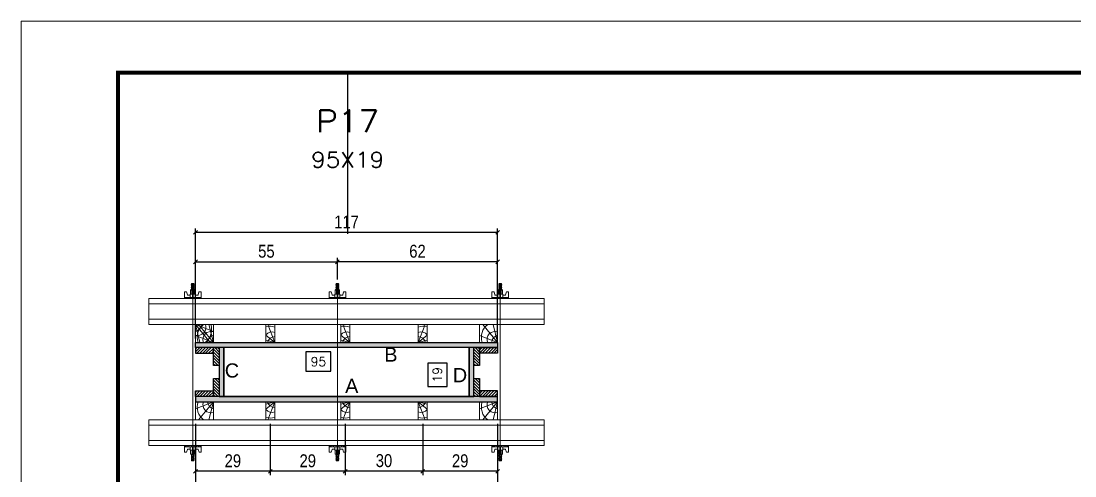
# Model space of a CAD drawing. Header units: millimetres. Extents: x 169816 to 178745, y 96537 to 113647.
# Drawn here: x 169816 to 170632, y 106423 to 106776 of the extents above; entities that cross this region are included whole.
import ezdxf
from ezdxf.enums import TextEntityAlignment as Align

# ---------------------------------------------------------------- set-up
doc = ezdxf.new("R2010")
doc.units = ezdxf.units.MM
doc.linetypes.add('DASHED', pattern=[0.75, 0.5, -0.25])
doc.linetypes.add('HIDDEN', pattern=[0.375, 0.25, -0.125])
for name, color, linetype in [('CHAPA', 1, 'Continuous'), ('Cota Seção (2x)', 241, 'Continuous'), ('MEIO_PONT', 93, 'Continuous'), ('Painéis', 200, 'Continuous'), ('SARRAFO', 251, 'Continuous'), ('Texto de Titulo', 7, 'Continuous'), ('Texto Qtd Sarr', 242, 'Continuous'), ('TEXTO_GERAL', 7, 'Continuous')]:
    doc.layers.add(name, color=color, linetype=linetype)
for name, color, linetype, lineweight in [('Folhas', 255, 'Continuous', 9), ('Hachura', 251, 'Continuous', 9), ('Madeira', 126, 'Continuous', 18), ('Perfil Metálico', 224, 'Continuous', 18), ('SARRAFO DE PRESSAO', 251, 'DASHED', 9), ('Texto Seção', 7, 'Continuous', 15)]:
    doc.layers.add(name, color=color, linetype=linetype, lineweight=lineweight)
doc.styles.add('ARIAL', font='arial.ttf')
doc.styles.add('COTA TECNICA 2X', font='techl___.ttf', dxfattribs={"height": 10})
doc.styles.add('ROMANS', font='romans.shx')
doc.dimstyles.new('SECAO PILAR', dxfattribs={"dimtxt": 10, "dimasz": 3, "dimexe": 3, "dimexo": 3, "dimgap": 3, "dimtad": 1, "dimdec": 1, "dimlfac": 0.5, "dimzin": 12, "dimdsep": 46, "dimtxsty": 'COTA TECNICA 2X', "dimblk1": 'OBLIQUE', "dimblk2": 'OBLIQUE', "dimsah": 1, "dimcen": 0.9, "dimclrd": 256, "dimclre": 256, "dimclrt": 256, "dimadec": 1, "dimazin": 3, "dimtfac": 1, "dimtdec": 1, "dimtmove": 0, "dimatfit": 3, "dimfxl": 1, "dimtolj": 1, "dimtzin": 12, "dimarcsym": 0})
doc.dimstyles.new('SECÇÃO 2', dxfattribs={"dimtxt": 7, "dimasz": 6, "dimexe": 0.18, "dimexo": 2, "dimgap": -4, "dimtad": 3, "dimdec": 1, "dimlfac": 0.5, "dimzin": 12, "dimdsep": 46, "dimtxsty": 'ROMANS', "dimblk": 'ARCHTICK', "dimcen": 0.09, "dimse1": 1, "dimse2": 1, "dimsd1": 1, "dimsd2": 1, "dimclrd": 180, "dimclre": 5, "dimclrt": 1, "dimadec": 0, "dimazin": 3, "dimtfac": 1, "dimtdec": 1, "dimtofl": 0, "dimtmove": 0, "dimatfit": 3, "dimldrblk": 'ARCHTICK', "dimfxl": 1, "dimtolj": 1, "dimtzin": 0, "dimarcsym": 0})
pattern_1 = [(45, (179453.9469, 129413.9685), (-1.12253202, 1.12253202), [])]
pattern_2 = [(45, (179308.9469, 129413.9685), (-1.12253202, 1.12253202), [])]

# ---------------------------------------------------------------- blocks, each defined once
blk = doc.blocks.new('9999999999')
at = {"layer": 'Folhas'}
blk.add_lwpolyline([(98138.98, 34190.21), (99623.98, 34190.21), (99623.98, 35240.21), (98138.98, 35240.21)], close=True, dxfattribs=at)
at = {"layer": 'Folhas', "color": 30, "const_width": 3}
blk.add_lwpolyline([(98213.98, 34230.21), (99583.98, 34230.21), (99583.98, 35200.21), (98213.98, 35200.21)], close=True, dxfattribs=at)
blk = doc.blocks.new('titulo1')
at = {"layer": 'Defpoints', "color": 252, "linetype": 'HIDDEN', "ltscale": 2}
blk.add_line((0, 0), (0, 125), dxfattribs=at)
at = {"layer": 'Defpoints', "style": 'ROMANS', "oblique": 15}
blk.add_attdef('FOLHA', text='', height=10, dxfattribs=at).set_placement((0, 15.58), align=Align.MIDDLE_CENTER)
at = {"layer": 'Texto Qtd Sarr', "color": 3, "style": 'ROMANS', "oblique": 15}
for tag, height, p in [('TITULO', 17, (0, 71.45)), ('SEÇÃO', 12, (0, 41.55))]:
    blk.add_attdef(tag, text='', height=height, dxfattribs=at).set_placement(p, align=Align.MIDDLE_CENTER)
blk = doc.blocks.new('*D595')
at = {"layer": 'Cota Seção (2x)', "color": 180, "lineweight": -2, "transparency": 16777216}
for p, q in [((170055.92, 106519.17), (170036.59, 106519.17)), ((170036.59, 106519.17), (170036.59, 106504.17)), ((170055.92, 106504.17), (170055.92, 106519.17)), ((170036.59, 106504.17), (170055.92, 106504.17))]:
    blk.add_line(p, q, dxfattribs=at)
at = {"layer": 'Defpoints', "color": 0, "transparency": 16777216}
for p in [(169973, 106522.56), (170163, 106522.56), (169973, 106500.17)]:
    blk.add_point(p, dxfattribs=at)
at = {"layer": 'Cota Seção (2x)', "color": 1, "transparency": 16777216, "insert": (170046.25, 106511.67), "char_height": 7, "attachment_point": 5, "style": 'ROMANS'}
blk.add_mtext('\\A1;95', dxfattribs=at)
blk = doc.blocks.new('_ArchTick')
at = {"color": 0, "linetype": 'ByBlock', "const_width": 0.15}
blk.add_lwpolyline([(-0.5, -0.5), (0.5, 0.5)], dxfattribs=at)
blk = doc.blocks.new('_Oblique')
at = {"color": 0, "linetype": 'ByBlock', "lineweight": -2}
blk.add_line((-0.5, -0.5), (0.5, 0.5), dxfattribs=at)
blk = doc.blocks.new('*D596')
at = {"layer": 'Cota Seção (2x)', "lineweight": -2, "transparency": 16777216}
for p, q in [((169951, 106529.56), (169951, 106614.85)), ((170185, 106529.56), (170185, 106614.85)), ((170185, 106611.85), (169951, 106611.85))]:
    blk.add_line(p, q, dxfattribs=at)
at = {"layer": 'Defpoints', "color": 0, "transparency": 16777216}
for p in [(169951, 106611.85), (169951, 106526.56), (170185, 106526.56)]:
    blk.add_point(p, dxfattribs=at)
at = {"layer": 'Cota Seção (2x)', "lineweight": -2, "transparency": 16777216, "xscale": 3, "yscale": 3, "zscale": 3, "rotation": 180}
blk.add_blockref('_Oblique', (169951, 106611.85), dxfattribs=at)
at = {"layer": 'Cota Seção (2x)', "lineweight": -2, "transparency": 16777216, "xscale": 3, "yscale": 3, "zscale": 3}
blk.add_blockref('_Oblique', (170185, 106611.85), dxfattribs=at)
at = {"layer": 'Cota Seção (2x)', "transparency": 16777216, "insert": (170068, 106619.93), "char_height": 10, "attachment_point": 5, "style": 'COTA TECNICA 2X'}
blk.add_mtext('\\A1;117', dxfattribs=at)
blk = doc.blocks.new('*D597')
at = {"layer": 'Cota Seção (2x)', "lineweight": -2, "transparency": 16777216}
for p, q in [((170060.93, 106575.36), (170060.93, 106592.08)), ((170185, 106589.08), (170060.93, 106589.08)), ((170185, 106563.56), (170185, 106592.08))]:
    blk.add_line(p, q, dxfattribs=at)
at = {"layer": 'Defpoints', "color": 0, "transparency": 16777216}
for p in [(170060.93, 106589.08), (170060.93, 106572.36), (170185, 106560.56)]:
    blk.add_point(p, dxfattribs=at)
at = {"layer": 'Cota Seção (2x)', "lineweight": -2, "transparency": 16777216, "xscale": 3, "yscale": 3, "zscale": 3, "rotation": 180}
blk.add_blockref('_Oblique', (170060.93, 106589.08), dxfattribs=at)
at = {"layer": 'Cota Seção (2x)', "lineweight": -2, "transparency": 16777216, "xscale": 3, "yscale": 3, "zscale": 3}
blk.add_blockref('_Oblique', (170185, 106589.08), dxfattribs=at)
at = {"layer": 'Cota Seção (2x)', "transparency": 16777216, "insert": (170122.96, 106597.19), "char_height": 10, "attachment_point": 5, "style": 'COTA TECNICA 2X'}
blk.add_mtext('\\A1;62', dxfattribs=at)
blk = doc.blocks.new('*D598')
at = {"layer": 'Cota Seção (2x)', "lineweight": -2, "transparency": 16777216}
for p, q in [((169951, 106563.56), (169951, 106592.08)), ((169951, 106589.08), (170060.93, 106589.08)), ((170060.93, 106575.36), (170060.93, 106592.08))]:
    blk.add_line(p, q, dxfattribs=at)
at = {"layer": 'Defpoints', "color": 0, "transparency": 16777216}
for p in [(170060.93, 106589.08), (170060.93, 106572.36), (169951, 106560.56)]:
    blk.add_point(p, dxfattribs=at)
at = {"layer": 'Cota Seção (2x)', "lineweight": -2, "transparency": 16777216, "xscale": 3, "yscale": 3, "zscale": 3, "rotation": 180}
blk.add_blockref('_Oblique', (169951, 106589.08), dxfattribs=at)
at = {"layer": 'Cota Seção (2x)', "lineweight": -2, "transparency": 16777216, "xscale": 3, "yscale": 3, "zscale": 3}
blk.add_blockref('_Oblique', (170060.93, 106589.08), dxfattribs=at)
at = {"layer": 'Cota Seção (2x)', "transparency": 16777216, "insert": (170005.96, 106597.19), "char_height": 10, "attachment_point": 5, "style": 'COTA TECNICA 2X'}
blk.add_mtext('\\A1;55', dxfattribs=at)
blk = doc.blocks.new('*D599')
at = {"layer": 'Cota Seção (2x)', "color": 180, "lineweight": -2, "transparency": 16777216}
for p, q in [((170145.86, 106510.46), (170130.86, 106510.46)), ((170130.86, 106510.46), (170130.86, 106492.46)), ((170145.86, 106492.46), (170145.86, 106510.46)), ((170130.86, 106492.46), (170145.86, 106492.46))]:
    blk.add_line(p, q, dxfattribs=at)
at = {"layer": 'Defpoints', "color": 0, "transparency": 16777216}
for p in [(170163, 106522.56), (170149.86, 106484.56), (170163, 106484.56)]:
    blk.add_point(p, dxfattribs=at)
at = {"layer": 'Cota Seção (2x)', "color": 1, "transparency": 16777216, "insert": (170138.36, 106501.46), "char_height": 7, "attachment_point": 5, "rotation": 90, "style": 'ROMANS'}
blk.add_mtext('\\A1;19', dxfattribs=at)
blk = doc.blocks.new('C')
at = {"layer": 'Hachura', "color": 0}
for p, q in [((0, 3.22), (0, -3.22)), ((0.45, 3.22), (0, 3.22)), ((0.46, 3.16), (0, 3.16)), ((0.46, 3.05), (0, 3.05)), ((0.46, 2.88), (0, 2.88)), ((0, 2.75), (0, -1.16)), ((0.46, 2.65), (0, 2.65)), ((0.46, 2.23), (0, 2.23)), ((0.46, 1.51), (0, 1.51)), ((0.39, 0.49), (0.17, 0.49)), ((0.45, -3.23), (0.45, 3.22)), ((0.45, 3.22), (2.58, 3.22)), ((1.74, 0.97), (0.45, 0.97)), ((1.45, 0.1), (0.45, 0.1)), ((1.35, 1.94), (1.35, 0.96)), ((2.58, 2.39), (1.47, 2.09)), ((1.74, -0.97), (1.74, 0.97)), ((1.74, 0.97), (1.74, 0.84)), ((1.74, 0.97), (1.74, 0.84)), ((1.74, 0.84), (3.35, 0.84)), ((3.35, 0.45), (1.74, 0.45)), ((2.58, 3.22), (2.58, 2.39)), ((3.32, 0.84), (3.32, -0.84)), ((3.35, 0.84), (3.35, -0.84)), ((3.68, 0.45), (3.35, 0.45)), ((3.84, -0.52), (3.35, 0.45)), ((3.35, 0.06), (3.67, -0.57)), ((3.68, 0.45), (4.16, -0.52)), ((3.72, 0.5), (4.25, -0.57)), ((4.37, -0.55), (3.83, 0.53)), ((4.15, 0.45), (3.93, 0.45)), ((4.42, -0.52), (3.93, 0.45)), ((4.15, 0.45), (4.26, 0.45)), ((4.26, 0.45), (4.74, -0.52)), ((4.3, 0.5), (4.83, -0.57)), ((4.95, -0.55), (4.41, 0.53)), ((4.51, 0.45), (4.84, 0.45)), ((5, -0.52), (4.51, 0.45)), ((4.84, 0.45), (5.32, -0.52)), ((4.88, 0.5), (5.41, -0.57)), ((5.53, -0.55), (4.99, 0.53)), ((5.58, -0.52), (5.09, 0.45)), ((5.42, 0.45), (5.09, 0.45)), ((5.58, -0.52), (5.09, 0.45)), ((5.42, 0.45), (5.74, -0.19)), ((5.46, 0.5), (5.74, -0.07)), ((5.74, 0.19), (5.57, 0.53)), ((5.74, 0.32), (5.68, 0.45)), ((5.68, 0.45), (5.74, 0.45)), ((5.74, 0.45), (5.9, 0.29)), ((5.74, 0.45), (5.74, -0.52)), ((5.9, -0.36), (5.9, 0.29)), ((0.45, 0), (0, 0)), ((0.46, -1.52), (0, -1.52)), ((0.46, -2.23), (0, -2.23)), ((0.46, -2.65), (0, -2.65)), ((0.46, -2.88), (0, -2.88)), ((0.46, -3.05), (0, -3.05)), ((0.46, -3.16), (0, -3.16)), ((0, -3.22), (2.57, -3.22)), ((0.08, -0.48), (0.29, -0.48)), ((0.29, -0.48), (0.4, -0.48)), ((0.45, 0), (0.45, -0.97)), ((0.45, -0.16), (1.45, -0.16)), ((0.45, -0.65), (0.45, -0.32)), ((0.45, -3.23), (0.45, -0.65)), ((0.45, -0.97), (1.74, -0.97)), ((1.35, -1.94), (1.35, -0.97)), ((2.58, -2.39), (1.47, -2.1)), ((3.35, -0.32), (1.74, -0.32)), ((3.35, -0.84), (1.74, -0.84)), ((2.58, -3.23), (2.58, -2.39)), ((3.35, -0.07), (3.58, -0.52)), ((3.35, -0.52), (3.58, -0.52)), ((3.84, -0.52), (4.16, -0.52)), ((4.42, -0.52), (4.74, -0.52)), ((4.63, -0.52), (4.74, -0.52)), ((5, -0.52), (5.32, -0.52)), ((5.58, -0.52), (5.74, -0.52)), ((5.74, -0.52), (5.9, -0.36)), ((5.74, -0.52), (5.74, -0.52))]:
    blk.add_line(p, q, dxfattribs=at)
for centre, radius, start, end in [((1.52, 1.94), 0.161, 104.7436, 180), ((1.44, -0.03), 0.129, 272.695, 87.305), ((3.81, 0.39), 0.143, 25.5688, 154.4312), ((4.39, 0.39), 0.143, 25.5688, 154.4312), ((4.97, 0.39), 0.143, 25.5688, 154.4312), ((5.55, 0.39), 0.143, 25.5688, 154.4312), ((0.17, -0.37), 0.174, 221.744, 317.8592), ((1.52, -1.94), 0.161, 180, 255.2564), ((3.71, -0.4), 0.174, 222.1408, 318.256), ((4.29, -0.4), 0.174, 222.1408, 318.256), ((4.87, -0.4), 0.174, 222.1408, 318.256), ((5.45, -0.4), 0.174, 222.1408, 318.256), ((5.61, -0.4), 0.174, 317.8592, 318.256)]:
    blk.add_arc(centre, radius, start, end, dxfattribs=at)
blk = doc.blocks.new('PONTALETE')
at = {"layer": 'Madeira'}
for q in [(2.71, 7), (7, 5.76), (7, 1.74)]:
    blk.add_line((0, 0), q, dxfattribs=at)
blk.add_lwpolyline([(0, 0), (7, 0), (7, 7), (0, 7)], close=True, dxfattribs=at)
for centre, radius, start, end in [((2.04, 0.06), 6.23, 37.2818, 109.0913), ((1.09, 0.9), 3.19, 343.603, 109.9847), ((-0.21, -0.78), 3.09, 14.6322, 86.0383)]:
    blk.add_arc(centre, radius, start, end, dxfattribs=at)
blk = doc.blocks.new('MEIO PONTALETE')
at = {"layer": 'Madeira'}
for q in [(2.71, 7), (3.5, 2.88), (3.5, 0.87)]:
    blk.add_line((0, 0), q, dxfattribs=at)
blk.add_lwpolyline([(0, 0), (3.5, 0), (3.5, 7), (0, 7)], close=True, dxfattribs=at)
for centre, radius, start, end in [((2.04, 0.06), 6.23, 76.4499, 109.0913), ((1.09, 0.9), 3.19, 40.9063, 109.9847), ((-0.21, -0.78), 3.09, 14.6322, 86.0383)]:
    blk.add_arc(centre, radius, start, end, dxfattribs=at)
blk = doc.blocks.new('*D949')
at = {"layer": 'Cota Seção (2x)', "lineweight": -2, "transparency": 16777216}
for p, q in [((170127, 106463.56), (170127, 106423.68)), ((170185, 106463.56), (170185, 106423.68)), ((170185, 106426.68), (170127, 106426.68))]:
    blk.add_line(p, q, dxfattribs=at)
at = {"layer": 'Defpoints', "color": 0, "transparency": 16777216}
for p in [(170127, 106466.56), (170185, 106466.56), (170127, 106426.68)]:
    blk.add_point(p, dxfattribs=at)
at = {"layer": 'Cota Seção (2x)', "lineweight": -2, "transparency": 16777216, "xscale": 3, "yscale": 3, "zscale": 3, "rotation": 180}
blk.add_blockref('_Oblique', (170127, 106426.68), dxfattribs=at)
at = {"layer": 'Cota Seção (2x)', "lineweight": -2, "transparency": 16777216, "xscale": 3, "yscale": 3, "zscale": 3}
blk.add_blockref('_Oblique', (170185, 106426.68), dxfattribs=at)
at = {"layer": 'Cota Seção (2x)', "transparency": 16777216, "insert": (170156, 106434.77), "char_height": 10, "attachment_point": 5, "style": 'COTA TECNICA 2X'}
blk.add_mtext('\\A1;29', dxfattribs=at)
blk = doc.blocks.new('*D950')
at = {"layer": 'Cota Seção (2x)', "lineweight": -2, "transparency": 16777216}
for p, q in [((170067, 106463.56), (170067, 106423.68)), ((170127, 106463.56), (170127, 106423.68)), ((170127, 106426.68), (170067, 106426.68))]:
    blk.add_line(p, q, dxfattribs=at)
at = {"layer": 'Defpoints', "color": 0, "transparency": 16777216}
for p in [(170067, 106466.56), (170127, 106466.56), (170067, 106426.68)]:
    blk.add_point(p, dxfattribs=at)
at = {"layer": 'Cota Seção (2x)', "lineweight": -2, "transparency": 16777216, "xscale": 3, "yscale": 3, "zscale": 3, "rotation": 180}
blk.add_blockref('_Oblique', (170067, 106426.68), dxfattribs=at)
at = {"layer": 'Cota Seção (2x)', "lineweight": -2, "transparency": 16777216, "xscale": 3, "yscale": 3, "zscale": 3}
blk.add_blockref('_Oblique', (170127, 106426.68), dxfattribs=at)
at = {"layer": 'Cota Seção (2x)', "transparency": 16777216, "insert": (170097, 106434.9), "char_height": 10, "attachment_point": 5, "style": 'COTA TECNICA 2X'}
blk.add_mtext('\\A1;30', dxfattribs=at)
blk = doc.blocks.new('*D951')
at = {"layer": 'Cota Seção (2x)', "lineweight": -2, "transparency": 16777216}
for p, q in [((170009, 106463.56), (170009, 106423.68)), ((170067, 106463.56), (170067, 106423.68)), ((170067, 106426.68), (170009, 106426.68))]:
    blk.add_line(p, q, dxfattribs=at)
at = {"layer": 'Defpoints', "color": 0, "transparency": 16777216}
for p in [(170009, 106466.56), (170067, 106466.56), (170009, 106426.68)]:
    blk.add_point(p, dxfattribs=at)
at = {"layer": 'Cota Seção (2x)', "lineweight": -2, "transparency": 16777216, "xscale": 3, "yscale": 3, "zscale": 3, "rotation": 180}
blk.add_blockref('_Oblique', (170009, 106426.68), dxfattribs=at)
at = {"layer": 'Cota Seção (2x)', "lineweight": -2, "transparency": 16777216, "xscale": 3, "yscale": 3, "zscale": 3}
blk.add_blockref('_Oblique', (170067, 106426.68), dxfattribs=at)
at = {"layer": 'Cota Seção (2x)', "transparency": 16777216, "insert": (170038, 106434.77), "char_height": 10, "attachment_point": 5, "style": 'COTA TECNICA 2X'}
blk.add_mtext('\\A1;29', dxfattribs=at)
blk = doc.blocks.new('*D952')
at = {"layer": 'Cota Seção (2x)', "lineweight": -2, "transparency": 16777216}
for p, q in [((169951, 106463.56), (169951, 106423.68)), ((170009, 106463.56), (170009, 106423.68)), ((170009, 106426.68), (169951, 106426.68))]:
    blk.add_line(p, q, dxfattribs=at)
at = {"layer": 'Defpoints', "color": 0, "transparency": 16777216}
for p in [(169951, 106466.56), (170009, 106466.56), (169951, 106426.68)]:
    blk.add_point(p, dxfattribs=at)
at = {"layer": 'Cota Seção (2x)', "lineweight": -2, "transparency": 16777216, "xscale": 3, "yscale": 3, "zscale": 3, "rotation": 180}
blk.add_blockref('_Oblique', (169951, 106426.68), dxfattribs=at)
at = {"layer": 'Cota Seção (2x)', "lineweight": -2, "transparency": 16777216, "xscale": 3, "yscale": 3, "zscale": 3}
blk.add_blockref('_Oblique', (170009, 106426.68), dxfattribs=at)
at = {"layer": 'Cota Seção (2x)', "transparency": 16777216, "insert": (169980, 106434.77), "char_height": 10, "attachment_point": 5, "style": 'COTA TECNICA 2X'}
blk.add_mtext('\\A1;29', dxfattribs=at)
blk = doc.blocks.new('*D953')
at = {"layer": 'Cota Seção (2x)', "lineweight": -2, "transparency": 16777216}
for p, q in [((169951, 106463.56), (169951, 106394.56)), ((170185, 106463.56), (170185, 106394.56)), ((169951, 106397.56), (170185, 106397.56))]:
    blk.add_line(p, q, dxfattribs=at)
at = {"layer": 'Defpoints', "color": 0, "transparency": 16777216}
for p in [(169951, 106466.56), (170185, 106466.56), (170185, 106397.56)]:
    blk.add_point(p, dxfattribs=at)
at = {"layer": 'Cota Seção (2x)', "lineweight": -2, "transparency": 16777216, "xscale": 3, "yscale": 3, "zscale": 3, "rotation": 180}
blk.add_blockref('_Oblique', (169951, 106397.56), dxfattribs=at)
at = {"layer": 'Cota Seção (2x)', "lineweight": -2, "transparency": 16777216, "xscale": 3, "yscale": 3, "zscale": 3}
blk.add_blockref('_Oblique', (170185, 106397.56), dxfattribs=at)
at = {"layer": 'Cota Seção (2x)', "transparency": 16777216, "insert": (170068, 106405.66), "char_height": 10, "attachment_point": 5, "style": 'COTA TECNICA 2X'}
blk.add_mtext('\\A1;GRADE 117', dxfattribs=at)

msp = doc.modelspace()

# ---------------------------------------------------------------- hatches: boundary and pattern name
at = {"layer": 'Hachura'}
h = msp.add_hatch(color=256, dxfattribs=at)
h.dxf.hatch_style = 1
h.paths.add_polyline_path([(169951, 106522.56), (169951, 106526.56), (170185, 106526.56), (170185, 106522.56)])
h = msp.add_hatch(color=256, dxfattribs=at)
h.dxf.hatch_style = 1
h.paths.add_polyline_path([(169951, 106522.56), (169951, 106526.56), (170185, 106526.56), (170185, 106522.56)])
h = msp.add_hatch(dxfattribs=at)
h.set_pattern_fill('ANSI31', color=256, scale=0.5, angle=360, style=0)
h.set_pattern_definition(pattern_1)
h.paths.add_polyline_path([(169965, 106522.56), (169965, 106518.16), (169951, 106518.16), (169951, 106522.56)])
h = msp.add_hatch(dxfattribs=at)
h.set_pattern_fill('ANSI31', color=256, scale=0.5, angle=630, style=0)
h.set_pattern_definition([(315, (192894.4032, 97019.6085), (1.12253202, 1.12253202), [])])
h.paths.add_polyline_path([(169965, 106508.56), (169969.4, 106508.56), (169969.4, 106522.56), (169965, 106522.56)])
h = msp.add_hatch(color=256, dxfattribs=at)
h.dxf.hatch_style = 1
h.paths.add_polyline_path([(169973, 106522.56), (169969.4, 106522.56), (169969.4, 106484.56), (169973, 106484.56)])
h = msp.add_hatch(color=256, dxfattribs=at)
h.dxf.hatch_style = 1
h.paths.add_polyline_path([(169973, 106522.56), (169969.4, 106522.56), (169969.4, 106484.56), (169973, 106484.56)])
h = msp.add_hatch(color=256, dxfattribs=at)
h.dxf.hatch_style = 1
h.paths.add_polyline_path([(170166.6, 106522.56), (170163, 106522.56), (170163, 106484.56), (170166.6, 106484.56)])
h = msp.add_hatch(color=256, dxfattribs=at)
h.dxf.hatch_style = 1
h.paths.add_polyline_path([(170166.6, 106522.56), (170163, 106522.56), (170163, 106484.56), (170166.6, 106484.56)])
h = msp.add_hatch(dxfattribs=at)
h.set_pattern_fill('ANSI31', color=256, scale=0.5, angle=630, style=0)
h.set_pattern_definition([(315, (193096.0032, 97019.6085), (1.12253202, 1.12253202), [])])
h.paths.add_polyline_path([(170166.6, 106508.56), (170171, 106508.56), (170171, 106522.56), (170166.6, 106522.56)])
h = msp.add_hatch(dxfattribs=at)
h.set_pattern_fill('ANSI31', color=256, scale=0.5, angle=360, style=0)
h.set_pattern_definition(pattern_2)
h.paths.add_polyline_path([(170171, 106522.56), (170171, 106518.16), (170185, 106518.16), (170185, 106522.56)])
h = msp.add_hatch(dxfattribs=at)
h.set_pattern_fill('ANSI31', color=256, scale=0.5, angle=630, style=0)
h.set_pattern_definition([(315, (192894.4032, 96995.6085), (1.12253202, 1.12253202), [])])
h.paths.add_polyline_path([(169965, 106484.56), (169969.4, 106484.56), (169969.4, 106498.56), (169965, 106498.56)])
h = msp.add_hatch(dxfattribs=at)
h.set_pattern_fill('ANSI31', color=256, scale=0.5, angle=630, style=0)
h.set_pattern_definition([(315, (193096.0032, 96995.6085), (1.12253202, 1.12253202), [])])
h.paths.add_polyline_path([(170166.6, 106484.56), (170171, 106484.56), (170171, 106498.56), (170166.6, 106498.56)])
h = msp.add_hatch(dxfattribs=at)
h.set_pattern_fill('ANSI31', color=256, scale=0.5, angle=360, style=0)
h.set_pattern_definition(pattern_1)
h.paths.add_polyline_path([(169965, 106484.56), (169965, 106488.96), (169951, 106488.96), (169951, 106484.56)])
h = msp.add_hatch(color=256, dxfattribs=at)
h.dxf.hatch_style = 1
h.paths.add_polyline_path([(169951, 106484.56), (169951, 106480.56), (170185, 106480.56), (170185, 106484.56)])
h = msp.add_hatch(color=256, dxfattribs=at)
h.dxf.hatch_style = 1
h.paths.add_polyline_path([(169951, 106484.56), (169951, 106480.56), (170185, 106480.56), (170185, 106484.56)])
h = msp.add_hatch(dxfattribs=at)
h.set_pattern_fill('ANSI31', color=256, scale=0.5, angle=360, style=0)
h.set_pattern_definition(pattern_2)
h.paths.add_polyline_path([(170171, 106484.56), (170171, 106488.96), (170185, 106488.96), (170185, 106484.56)])

# ---------------------------------------------------------------- linework, layer by layer
at = {"layer": 'CHAPA'}
for points in [[(169951, 106522.56), (169951, 106526.56), (170185, 106526.56), (170185, 106522.56)], [(169951, 106522.56), (169951, 106526.56), (170185, 106526.56), (170185, 106522.56)], [(169973, 106522.56), (169969.4, 106522.56), (169969.4, 106484.56), (169973, 106484.56)], [(169973, 106522.56), (169969.4, 106522.56), (169969.4, 106484.56), (169973, 106484.56)], [(170166.6, 106522.56), (170163, 106522.56), (170163, 106484.56), (170166.6, 106484.56)], [(170166.6, 106522.56), (170163, 106522.56), (170163, 106484.56), (170166.6, 106484.56)], [(169951, 106484.56), (169951, 106480.56), (170185, 106480.56), (170185, 106484.56)], [(169951, 106484.56), (169951, 106480.56), (170185, 106480.56), (170185, 106484.56)]]:
    msp.add_lwpolyline(points, close=True, dxfattribs=at)
at = {"layer": 'Hachura'}
for p, q in [((169948.99, 106571.36), (169948.99, 106439.56)), ((170060.99, 106571.36), (170060.99, 106439.56)), ((170187, 106571.36), (170187, 106439.56))]:
    msp.add_line(p, q, dxfattribs=at)
at = {"layer": 'Madeira'}
for points in [[(169951, 106540.56), (169951, 106526.56), (170185, 106526.56), (170185, 106540.56)], [(169951, 106466.56), (169951, 106480.56), (170185, 106480.56), (170185, 106466.56)]]:
    msp.add_lwpolyline(points, close=True, dxfattribs=at)
at = {"layer": 'Painéis'}
msp.add_lwpolyline([(170163, 106484.56), (170163, 106522.56), (169973, 106522.56), (169973, 106484.56)], close=True, dxfattribs=at)
at = {"layer": 'Perfil Metálico'}
for points in [[(169915, 106560.56), (169915, 106540.56), (170221, 106540.56), (170221, 106560.56)], [(170221, 106544.56), (170221, 106556.56), (169915, 106556.56), (169915, 106544.56)], [(169915, 106446.56), (169915, 106466.56), (170221, 106466.56), (170221, 106446.56)], [(170221, 106462.56), (170221, 106450.56), (169915, 106450.56), (169915, 106462.56)]]:
    msp.add_lwpolyline(points, close=True, dxfattribs=at)
at = {"layer": 'SARRAFO'}
for points in [[(169951, 106518.16), (169965, 106518.16), (169965, 106522.56), (169951, 106522.56)], [(169969.4, 106522.56), (169969.4, 106508.56), (169965, 106508.56), (169965, 106522.56)], [(169969.4, 106522.56), (169969.4, 106508.56), (169965, 106508.56), (169965, 106522.56)], [(170171, 106522.56), (170171, 106508.56), (170166.6, 106508.56), (170166.6, 106522.56)], [(170171, 106522.56), (170171, 106508.56), (170166.6, 106508.56), (170166.6, 106522.56)], [(170185, 106518.16), (170171, 106518.16), (170171, 106522.56), (170185, 106522.56)], [(169969.4, 106498.56), (169969.4, 106484.56), (169965, 106484.56), (169965, 106498.56)], [(169969.4, 106498.56), (169969.4, 106484.56), (169965, 106484.56), (169965, 106498.56)], [(170171, 106498.56), (170171, 106484.56), (170166.6, 106484.56), (170166.6, 106498.56)], [(170171, 106498.56), (170171, 106484.56), (170166.6, 106484.56), (170166.6, 106498.56)], [(169951, 106488.96), (169965, 106488.96), (169965, 106484.56), (169951, 106484.56)], [(170185, 106488.96), (170171, 106488.96), (170171, 106484.56), (170185, 106484.56)]]:
    msp.add_lwpolyline(points, close=True, dxfattribs=at)

# ---------------------------------------------------------------- block references
at = {"layer": 'Hachura', "linetype": 'Continuous', "yscale": 2, "zscale": 2}
for p, xscale, rotation in [((169948.99, 106560.56), -2, 270), ((170061, 106560.56), -2, 270), ((170187, 106560.56), 2, 90), ((169949, 106446.56), 2, 270), ((170061, 106446.56), 2, 270), ((170186.99, 106446.56), -2, 90)]:
    msp.add_blockref('C', p, dxfattribs=dict(at, xscale=xscale, rotation=rotation))
at = {"layer": 'Madeira', "xscale": 2, "yscale": 2, "zscale": 2, "rotation": 270}
msp.add_blockref('PONTALETE', (169951, 106540.56), dxfattribs=at)
at = {"layer": 'MEIO_PONT'}
for name, p, xscale, yscale, zscale, rotation in [('PONTALETE', (169965, 106526.56), 2, 2, 2, 90.00000000000001), ('PONTALETE', (170185, 106526.56), 2, 2, 2, 90.00000000000001), ('PONTALETE', (169965, 106480.56), -2, 2, 2, 90), ('MEIO PONTALETE', (170012.5, 106480.56), 1.999999997962732, 1.999999997962732, 1.999999997962732, 180), ('MEIO PONTALETE', (170070.5, 106480.56), 1.999999997962732, 1.999999997962732, 1.999999997962732, 180), ('MEIO PONTALETE', (170123.5, 106480.56), -1.999999997962732, 1.999999997962732, 1.999999997962732, 180), ('PONTALETE', (170185, 106480.56), -2, 2, 2, 90)]:
    msp.add_blockref(name, p, dxfattribs=dict(at, xscale=xscale, yscale=yscale, zscale=zscale, rotation=rotation))
at = {"layer": 'MEIO_PONT', "yscale": 1.999999997962732, "zscale": 1.999999997962732}
for p, xscale in [((170012.5, 106526.56), -1.999999997962732), ((170070.5, 106526.56), -1.999999997962732), ((170123.5, 106526.56), 1.999999997962732)]:
    msp.add_blockref('MEIO PONTALETE', p, dxfattribs=dict(at, xscale=xscale))
at = {"layer": 'SARRAFO DE PRESSAO', "color": 6, "linetype": 'ByBlock'}
msp.add_blockref('9999999999', (71677.04, 71535.45), dxfattribs=at)
at = {"layer": 'Texto Seção'}
ref = msp.add_blockref('titulo1', (170068.89, 106610.65), dxfattribs=at)
ref.add_attrib('TITULO', 'P17', dxfattribs={"layer": 'Texto de Titulo', "color": 7, "height": 17, "style": 'ROMANS', "width": 1.1}).set_placement((170068.89, 106698.15), align=Align.MIDDLE_CENTER)
ref.add_attrib('SEÇÃO', '95X19', dxfattribs={"layer": 'Texto de Titulo', "color": 7, "height": 12, "style": 'ROMANS', "width": 1.1}).set_placement((170068.89, 106668.15), align=Align.MIDDLE_CENTER)

# ---------------------------------------------------------------- texts
at = {"layer": 'TEXTO_GERAL', "style": 'ARIAL'}
for s, p in [('B', (170102.38, 106517.15)), ('C', (169979.29, 106504.84)), ('D', (170155.86, 106501.22)), ('A', (170072.04, 106492.87))]:
    msp.add_text(s, height=11, dxfattribs=at).set_placement(p, align=Align.MIDDLE_CENTER)

# ---------------------------------------------------------------- dimensions: what is measured, and where the dimension line sits
at = {"layer": 'Cota Seção (2x)', "color": 241}
for base, p1, p2, picture, middle in [((169951, 106611.85), (170185, 106526.56), (169951, 106526.56), '*D596', (170068, 106619.93)), ((170060.93, 106589.08), (170185, 106560.56), (170060.93, 106572.36), '*D597', (170122.96, 106597.19))]:
    dim = msp.add_linear_dim(base=base, p1=p1, p2=p2, angle=180, dimstyle='SECAO PILAR', dxfattribs=at)
    dim.commit()
    dim.dimension.update_dxf_attribs({"geometry": picture, "text_midpoint": middle})
for base, p1, p2, picture, middle in [((170060.93, 106589.08), (169951, 106560.56), (170060.93, 106572.36), '*D598', (170005.96, 106597.19)), ((169951, 106426.68), (170009, 106466.56), (169951, 106466.56), '*D952', (169980, 106434.77)), ((170009, 106426.68), (170067, 106466.56), (170009, 106466.56), '*D951', (170038, 106434.77)), ((170067, 106426.68), (170127, 106466.56), (170067, 106466.56), '*D950', (170097, 106434.9)), ((170127, 106426.68), (170185, 106466.56), (170127, 106466.56), '*D949', (170156, 106434.77))]:
    dim = msp.add_linear_dim(base=base, p1=p1, p2=p2, dimstyle='SECAO PILAR', dxfattribs=at)
    dim.commit()
    dim.dimension.update_dxf_attribs({"geometry": picture, "text_midpoint": middle})
for base, p2, angle, picture, middle in [((169973, 106500.17), (169973, 106522.56), 180, '*D595', (170046.25, 106500.17)), ((170149.86, 106484.56), (170163, 106484.56), 270, '*D599', (170149.86, 106501.46))]:
    dim = msp.add_linear_dim(base=base, p1=(170163, 106522.56), p2=p2, angle=angle, dimstyle='SECÇÃO 2', dxfattribs=at)
    dim.commit()
    dim.dimension.update_dxf_attribs({"geometry": picture, "text_midpoint": middle, "dimtype": 160})
dim = msp.add_linear_dim(base=(170185, 106397.56), p1=(169951, 106466.56), p2=(170185, 106466.56), text='GRADE <>', dimstyle='SECAO PILAR', dxfattribs=at)
dim.commit()
dim.dimension.update_dxf_attribs({"geometry": '*D953', "text_midpoint": (170068, 106405.66)})

doc.saveas('drawing.dxf')
